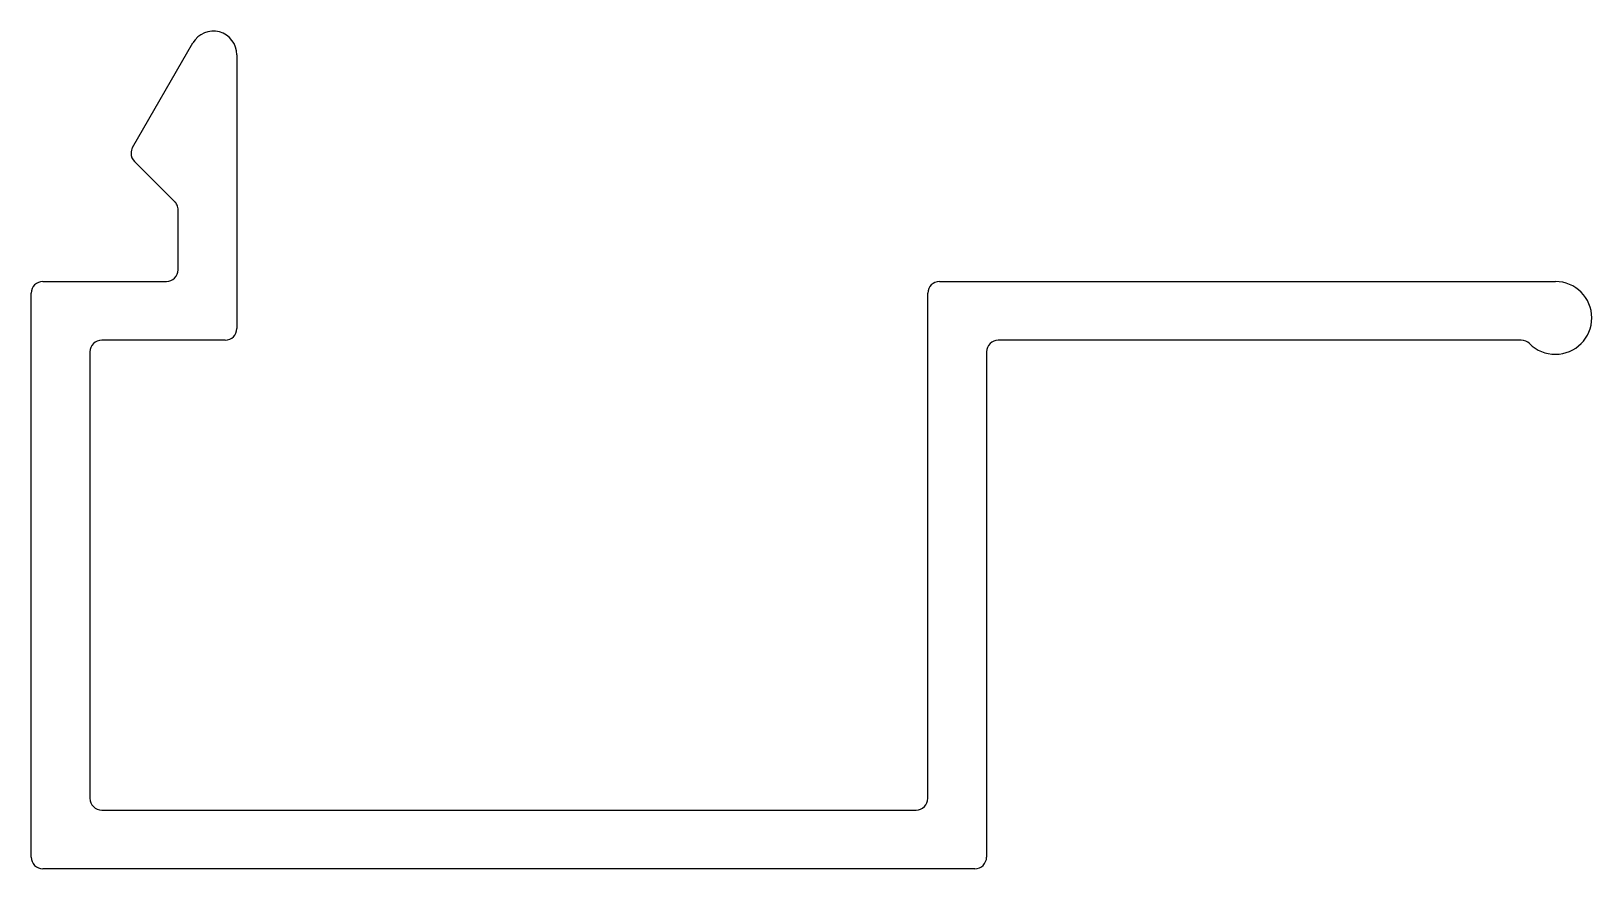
# Model space of a CAD drawing. Extents: x -9.7 to 24.1, y 9.8 to 27.9.
import ezdxf

# ---------------------------------------------------------------- set-up
doc = ezdxf.new("R2010")
doc.units = 0
doc.layers.get('0').update_dxf_attribs({"linetype": 'CONTINUOUS'})

msp = doc.modelspace()

# ---------------------------------------------------------------- linework, layer by layer
for p, q in [((-7.473, 25.375), (-6.169, 27.634)), ((-5.221, 27.38), (-5.221, 21.46)), ((-6.565, 24.201), (-7.432, 25.068)), ((-6.491, 22.73), (-6.491, 24.021)), ((-9.412, 22.476), (-6.745, 22.476)), ((9.968, 22.476), (23.278, 22.476)), ((-9.666, 10.03), (-9.666, 22.222)), ((9.714, 11.3), (9.714, 22.222)), ((-8.396, 20.952), (-8.396, 11.3)), ((-5.475, 21.206), (-8.142, 21.206)), ((10.984, 20.952), (10.984, 11.046)), ((22.542, 21.206), (11.238, 21.206)), ((-8.142, 11.046), (9.46, 11.046)), ((10.984, 11.046), (10.984, 10.03)), ((10.73, 9.776), (-9.412, 9.776))]:
    msp.add_line(p, q)
for centre, radius, start, end in [((-5.729, 27.38), 0.508, 0, 150), ((-7.253, 25.248), 0.254, 150, 180), ((-7.253, 25.248), 0.254, 180, 225), ((-6.745, 24.021), 0.254, 24.4698, 45), ((-6.745, 24.021), 0.254, 0, 24.4698), ((-6.745, 22.73), 0.254, 270, 360), ((-9.412, 22.222), 0.254, 90, 180), ((9.968, 22.222), 0.254, 90, 180), ((23.278, 21.688), 0.787, 0, 90), ((23.278, 21.688), 0.787, 270, 0), ((-5.475, 21.46), 0.254, 270, 0), ((-8.142, 20.952), 0.254, 90, 180), ((11.238, 20.952), 0.254, 90, 180), ((22.542, 20.952), 0.254, 45.017, 90), ((23.278, 21.688), 0.787, 225.017, 270), ((-8.142, 11.3), 0.254, 180, 270), ((9.46, 11.3), 0.254, 270, 360), ((-9.412, 10.03), 0.254, 180, 270), ((10.73, 10.03), 0.254, 270, 0)]:
    msp.add_arc(centre, radius, start, end)

doc.saveas('drawing.dxf')
